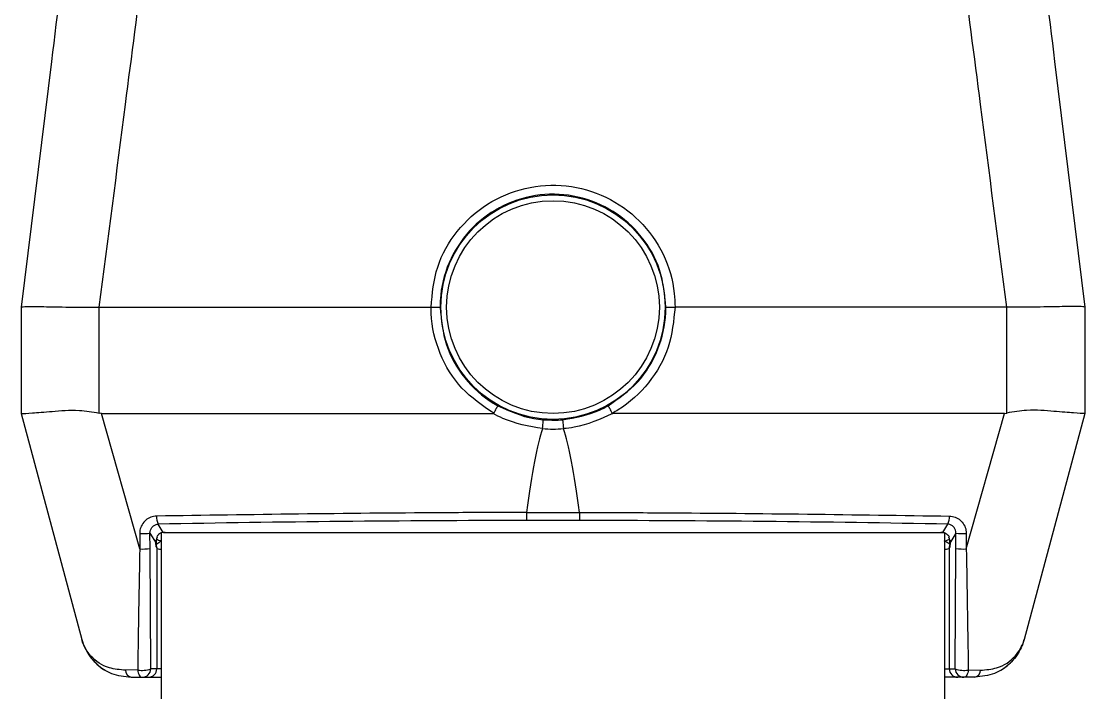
# Model space of a CAD drawing. Extents: x 12.3 to 108.7, y 1.1 to 80.4.
# Drawn here: x 101.944 to 103.194, y 36.283 to 37.072 of the extents above; entities that cross this region are included whole.
import ezdxf

# ---------------------------------------------------------------- set-up
doc = ezdxf.new("R2010")
doc.units = 0
doc.header["$MEASUREMENT"] = 0
doc.layers.add('OBJECT', color=7, linetype='CONTINUOUS')

msp = doc.modelspace()

# ---------------------------------------------------------------- linework, layer by layer
at = {"layer": 'OBJECT'}
for p, q in [((101.9791, 37.0248), (101.9437, 36.7362)), ((103.1583, 37.0248), (103.1937, 36.7362)), ((101.9437, 36.7362), (101.9437, 36.6112)), ((101.9437, 36.7362), (101.9437, 36.7362)), ((102.0352, 36.6117), (102.0352, 36.7362)), ((102.0352, 36.7362), (102.0354, 36.7362)), ((102.0354, 36.7362), (102.4253, 36.7362)), ((102.4253, 36.7362), (102.4253, 36.7362)), ((103.102, 36.7362), (102.7121, 36.7362)), ((102.7121, 36.7362), (102.7121, 36.7362)), ((103.1021, 36.7362), (103.102, 36.7362)), ((103.1021, 36.6117), (103.1021, 36.7362)), ((103.1937, 36.7362), (103.1937, 36.6112)), ((103.1937, 36.7362), (103.1937, 36.7362)), ((101.9437, 36.6112), (102.0148, 36.3457)), ((101.9437, 36.6112), (101.9437, 36.6112)), ((102.038, 36.6112), (102.0352, 36.6117)), ((102.0829, 36.452), (102.038, 36.6112)), ((102.038, 36.6112), (102.4984, 36.6112)), ((103.0994, 36.6112), (102.639, 36.6112)), ((103.0544, 36.452), (103.0994, 36.6112)), ((103.0994, 36.6112), (103.1021, 36.6117)), ((103.1937, 36.6112), (103.1225, 36.3457)), ((103.1937, 36.6112), (103.1937, 36.6112)), ((102.5565, 36.5934), (102.5565, 36.5934)), ((102.5809, 36.5934), (102.5809, 36.5934)), ((102.5376, 36.4948), (102.5376, 36.4949)), ((102.5376, 36.4948), (102.5998, 36.4948)), ((102.5998, 36.4948), (102.5998, 36.4949)), ((102.1106, 36.4713), (102.1047, 36.4812)), ((102.5997, 36.4854), (102.5376, 36.4854)), ((103.0268, 36.4713), (103.0327, 36.4812)), ((102.0829, 36.4701), (102.0829, 36.452)), ((102.0951, 36.4525), (102.095, 36.4707)), ((102.095, 36.4707), (102.1021, 36.4588)), ((102.1033, 36.4658), (102.1031, 36.4662)), ((102.1087, 35.5152), (102.1087, 36.471)), ((102.1107, 36.4713), (102.1106, 36.4713)), ((102.1129, 36.4713), (103.0245, 36.4713)), ((102.1129, 36.4713), (103.0245, 36.4713)), ((102.1129, 36.4713), (102.1129, 36.4713)), ((103.0245, 36.4713), (103.0245, 36.4713)), ((103.0267, 36.4713), (103.0268, 36.4713)), ((103.0287, 36.471), (103.0287, 35.5152)), ((103.0341, 36.4658), (103.0343, 36.4662)), ((103.0423, 36.4707), (103.0352, 36.4588)), ((103.0423, 36.4525), (103.0423, 36.4707)), ((103.0545, 36.4701), (103.0544, 36.452)), ((102.0959, 36.3112), (102.0951, 36.4525)), ((102.1021, 36.4588), (102.1021, 36.4564)), ((102.1022, 36.4545), (102.1029, 36.4532)), ((102.1029, 36.4532), (102.1029, 36.3112)), ((103.0352, 36.4545), (103.0344, 36.4532)), ((103.0344, 36.4532), (103.0344, 36.3112)), ((103.0352, 36.4588), (103.0352, 36.4564)), ((103.0415, 36.3112), (103.0423, 36.4525)), ((102.0806, 36.3098), (102.0664, 36.3095)), ((102.0728, 36.3012), (102.0859, 36.3012)), ((102.0859, 36.3012), (102.093, 36.3012)), ((102.093, 36.3012), (102.1086, 36.3012)), ((102.1029, 36.3112), (102.0959, 36.3112)), ((102.1087, 36.3112), (102.1029, 36.3112)), ((103.0287, 36.3112), (103.0344, 36.3112)), ((103.0444, 36.3012), (103.0288, 36.3012)), ((103.0344, 36.3112), (103.0415, 36.3112)), ((103.0515, 36.3012), (103.0444, 36.3012)), ((103.0646, 36.3012), (103.0515, 36.3012)), ((103.0568, 36.3098), (103.071, 36.3095))]:
    msp.add_line(p, q, dxfattribs=at)
at = {"layer": 'OBJECT', "flags": 128}
for points in [[(102.0806, 36.3098), (102.0808, 36.3081), (102.0812, 36.3064), (102.0817, 36.3049), (102.0824, 36.3037), (102.0831, 36.3026), (102.084, 36.3018), (102.0849, 36.3014), (102.0859, 36.3012)], [(103.0568, 36.3098), (103.0566, 36.3081), (103.0562, 36.3064), (103.0557, 36.3049), (103.055, 36.3037), (103.0542, 36.3026), (103.0534, 36.3018), (103.0525, 36.3014), (103.0515, 36.3012)]]:
    msp.add_lwpolyline(points, dxfattribs=at)
at = {"layer": 'OBJECT'}
for radius in [0.1319, 0.125]:
    msp.add_circle((102.5687, 36.7362), radius, dxfattribs=at)
for centre, radius, start, end in [((102.5687, 36.7358), 0.1429, 265.1062, 274.8938), ((102.1179, 36.489), 0.0153, 174.004, 210.7864), ((103.0195, 36.489), 0.0153, 329.2136, 5.996), ((102.0861, 36.5378), 0.0678, 267.3198, 277.6155), ((103.0513, 36.5378), 0.0678, 262.3845, 272.6802), ((102.0861, 36.5197), 0.0678, 267.3214, 277.6109), ((102.093, 36.4533), 0.00992, 359.7317, 23.3465), ((103.0444, 36.4533), 0.00992, 156.652, 180.2689), ((103.0513, 36.5197), 0.0678, 262.3891, 272.6786), ((102.0728, 36.3612), 0.06, 195, 198.0174), ((102.0728, 36.3612), 0.06, 221.5897, 239.3657), ((103.0646, 36.3612), 0.06, 300.6343, 318.5218), ((102.0745, 36.3092), 0.00813, 177.5734, 257.8042), ((102.0856, 36.3389), 0.0296, 260.2236, 290.3024), ((102.0859, 36.3112), 0.00999, 270.0391, 0.0389), ((102.093, 36.3112), 0.00999, 270.0391, 0.0389), ((103.0444, 36.3112), 0.00999, 179.9611, 269.9609), ((103.0518, 36.3389), 0.0296, 249.6976, 279.7764), ((103.0515, 36.3112), 0.00999, 179.9611, 269.9609), ((103.0629, 36.3092), 0.00813, 282.1956, 2.4267)]:
    msp.add_arc(centre, radius, start, end, dxfattribs=at)
for centre, major_axis, ratio, start_param, end_param in [((102.5687, 15.518), (0, 21.0932), 0.014063, 0.04112, 0.105082), ((102.5687, 15.518), (0, 21.0932), 0.014063, 6.178103, 6.242065), ((102.5687, 36.2909), (2.2237, 0), 0.08749, 1.584758, 1.780996), ((102.5687, 36.2909), (2.2237, 0), 0.08749, 1.360597, 1.556834), ((102.1084, 36.465), (0.004, 0.0117), 0.411517, 1.643899, 2.265463), ((102.1129, 36.4696), (0.02, 0), 0.087489, 1.570796, 1.683422), ((103.0245, 36.4696), (0.02, 0), 0.087489, 1.458171, 1.570796), ((103.029, 36.465), (-0.004, 0.0117), 0.411517, 4.017722, 4.639287), ((102.0897, 36.4421), (0.008, 0.0234), 0.411517, 5.505747, 5.879758), ((102.0996, 36.4421), (0.002, 0.016), 0.100662, 5.612594, 6.085295), ((102.1179, 36.4533), (0.015, 0), 0.145814, 3.193953, 4.049202), ((103.0195, 36.4533), (0.015, 0), 0.145814, 5.375576, 6.230825), ((103.0477, 36.4421), (-0.008, 0.0234), 0.411517, 0.403428, 0.777439), ((103.0378, 36.4421), (-0.002, 0.016), 0.100662, 0.19789, 0.670591)]:
    msp.add_ellipse(centre, major_axis=major_axis, ratio=ratio, start_param=start_param, end_param=end_param, dxfattribs=at)
for points, knots in [([(102.0664, 37.7313), (102.0656, 37.7256), (102.0621, 37.6972), (102.0474, 37.5778), (102.0189, 37.348), (101.9934, 37.1409), (101.9791, 37.0248)], [0, 0, 0, 0, 0.024148, 0.120739, 0.507104, 1, 1, 1, 1]), ([(103.071, 37.7313), (103.0717, 37.7256), (103.0753, 37.6972), (103.09, 37.5778), (103.1185, 37.348), (103.144, 37.1409), (103.1583, 37.0248)], [0, 0, 0, 0, 0.024148, 0.120739, 0.507104, 1, 1, 1, 1]), ([(102.0354, 36.7362), (102.0457, 36.8155), (102.0633, 36.9519), (102.0809, 37.0884), (102.0882, 37.1455)], [0, 0, 0, 0, 0.581449, 1, 1, 1, 1]), ([(103.102, 36.7362), (103.0917, 36.8155), (103.0741, 36.9519), (103.0565, 37.0884), (103.0491, 37.1455)], [0, 0, 0, 0, 0.581449, 1, 1, 1, 1]), ([(102.4253, 36.7362), (102.4268, 36.7522), (102.4299, 36.7842), (102.4543, 36.8269), (102.4903, 36.8595), (102.5355, 36.8784), (102.5846, 36.8813), (102.6319, 36.8679), (102.6721, 36.8395), (102.7004, 36.7995), (102.7112, 36.7629), (102.7119, 36.7416), (102.7121, 36.7362)], [0, 0, 0, 0, 0.106547, 0.213092, 0.319763, 0.426916, 0.534499, 0.642267, 0.749959, 0.857311, 0.964155, 1, 1, 1, 1]), ([(102.7014, 36.736), (102.7, 36.7509), (102.6971, 36.7807), (102.6743, 36.8205), (102.6407, 36.8507), (102.5986, 36.8681), (102.5533, 36.8706), (102.5097, 36.8579), (102.4727, 36.8315), (102.4467, 36.7944), (102.4368, 36.7605), (102.4361, 36.7408), (102.4359, 36.736)], [0, 0, 0, 0, 0.107261, 0.214528, 0.321699, 0.428911, 0.536129, 0.643313, 0.750516, 0.857741, 0.964919, 1, 1, 1, 1]), ([(101.9437, 36.7362), (101.9451, 36.7365), (101.9478, 36.737), (101.9686, 36.7369), (101.9983, 36.7361), (102.0232, 36.7362), (102.0352, 36.7362)], [0, 0, 0, 0, 0.253584, 0.507165, 0.760847, 1, 1, 1, 1]), ([(102.4253, 36.7362), (102.4264, 36.7362), (102.4287, 36.7362), (102.4318, 36.7362), (102.4342, 36.7361), (102.4355, 36.736), (102.4359, 36.736), (102.4359, 36.736), (102.4359, 36.736)], [0, 0, 0, 0, 0.208438, 0.416877, 0.625339, 0.83387, 0.967123, 1, 1, 1, 1]), ([(102.499, 36.6114), (102.4857, 36.6205), (102.4592, 36.6388), (102.4337, 36.6809), (102.4257, 36.7152), (102.4253, 36.7337), (102.4253, 36.7362)], [0, 0, 0, 0, 0.315107, 0.632944, 0.949791, 1, 1, 1, 1]), ([(102.4359, 36.736), (102.4374, 36.721), (102.4404, 36.6912), (102.4633, 36.6516), (102.4874, 36.6298), (102.5022, 36.6213), (102.504, 36.6202)], [0, 0, 0, 0, 0.31781, 0.635605, 0.953792, 1, 1, 1, 1]), ([(102.6334, 36.6202), (102.6457, 36.6288), (102.6703, 36.6459), (102.6938, 36.6852), (102.7011, 36.7169), (102.7014, 36.7339), (102.7014, 36.736)], [0, 0, 0, 0, 0.318292, 0.636578, 0.954855, 1, 1, 1, 1]), ([(102.7121, 36.7362), (102.7105, 36.7202), (102.7074, 36.6882), (102.6828, 36.6457), (102.6568, 36.622), (102.6407, 36.6127), (102.6384, 36.6114)], [0, 0, 0, 0, 0.315568, 0.631101, 0.947588, 1, 1, 1, 1]), ([(102.7014, 36.736), (102.7014, 36.736), (102.7015, 36.736), (102.7018, 36.736), (102.7032, 36.7361), (102.7056, 36.7362), (102.7087, 36.7362), (102.7109, 36.7362), (102.7121, 36.7362)], [0, 0, 0, 0, 0.032877, 0.16613, 0.374661, 0.583123, 0.791561, 1, 1, 1, 1]), ([(103.1937, 36.7362), (103.1923, 36.7365), (103.1896, 36.737), (103.1688, 36.7369), (103.1391, 36.7361), (103.1142, 36.7362), (103.1021, 36.7362)], [0, 0, 0, 0, 0.253584, 0.507165, 0.760847, 1, 1, 1, 1]), ([(101.9437, 36.6112), (101.9439, 36.6111), (101.9447, 36.6109), (101.9547, 36.6118), (101.9785, 36.6133), (102.0072, 36.6164), (102.0274, 36.613), (102.0352, 36.6117)], [0, 0, 0, 0, 0.097508, 0.351331, 0.599304, 0.843154, 1, 1, 1, 1]), ([(102.499, 36.6114), (102.4995, 36.6124), (102.5006, 36.6144), (102.5021, 36.617), (102.5033, 36.619), (102.5038, 36.6199), (102.504, 36.6202), (102.504, 36.6202), (102.504, 36.6202)], [0, 0, 0, 0, 0.214946, 0.429901, 0.64486, 0.859838, 0.951436, 1, 1, 1, 1]), ([(102.504, 36.6202), (102.5178, 36.614), (102.535, 36.6063), (102.5536, 36.6043), (102.5574, 36.6039)], [0, 0, 0, 0, 0.796377, 1, 1, 1, 1]), ([(102.58, 36.6039), (102.5948, 36.6064), (102.6135, 36.6097), (102.63, 36.6184), (102.6334, 36.6202)], [0, 0, 0, 0, 0.796376, 1, 1, 1, 1]), ([(102.6334, 36.6202), (102.6334, 36.6202), (102.6334, 36.6202), (102.6336, 36.6199), (102.6341, 36.619), (102.6353, 36.617), (102.6368, 36.6144), (102.6379, 36.6124), (102.6384, 36.6114)], [0, 0, 0, 0, 0.048564, 0.140162, 0.35514, 0.570099, 0.785054, 1, 1, 1, 1]), ([(103.1937, 36.6112), (103.1935, 36.6111), (103.1927, 36.6109), (103.1827, 36.6118), (103.1589, 36.6133), (103.1302, 36.6164), (103.11, 36.613), (103.1021, 36.6117)], [0, 0, 0, 0, 0.097508, 0.351331, 0.599304, 0.843154, 1, 1, 1, 1]), ([(102.4984, 36.6112), (102.4985, 36.6112), (102.4986, 36.6112), (102.4988, 36.6113), (102.4989, 36.6113), (102.4989, 36.6114), (102.499, 36.6114)], [0, 0, 0, 0, 0.344892, 0.691953, 0.859575, 1, 1, 1, 1]), ([(102.5565, 36.5934), (102.5404, 36.5962), (102.5201, 36.5997), (102.5021, 36.6092), (102.4984, 36.6112)], [0, 0, 0, 0, 0.79181, 1, 1, 1, 1]), ([(102.5565, 36.5934), (102.5566, 36.5945), (102.5568, 36.5968), (102.557, 36.5998), (102.5572, 36.6022), (102.5573, 36.6033), (102.5574, 36.6038), (102.5574, 36.6038), (102.5574, 36.6039)], [0, 0, 0, 0, 0.2099263, 0.419873, 0.6298206, 0.8397556, 0.8982405, 1, 1, 1, 1]), ([(102.5574, 36.6039), (102.5641, 36.6036), (102.5716, 36.6032), (102.5791, 36.6038), (102.58, 36.6039)], [0, 0, 0, 0, 0.886118, 1, 1, 1, 1]), ([(102.58, 36.6039), (102.58, 36.6038), (102.58, 36.6038), (102.58, 36.6033), (102.5801, 36.6022), (102.5803, 36.5998), (102.5806, 36.5968), (102.5808, 36.5945), (102.5809, 36.5934)], [0, 0, 0, 0, 0.101759, 0.160244, 0.370179, 0.580127, 0.790074, 1, 1, 1, 1]), ([(102.639, 36.6112), (102.6241, 36.6045), (102.6054, 36.596), (102.5851, 36.5938), (102.5809, 36.5934)], [0, 0, 0, 0, 0.791837, 1, 1, 1, 1]), ([(102.6384, 36.6114), (102.6384, 36.6114), (102.6385, 36.6113), (102.6386, 36.6112), (102.6388, 36.6112), (102.6389, 36.6112), (102.639, 36.6112)], [0, 0, 0, 0, 0.159915, 0.364058, 0.750589, 1, 1, 1, 1]), ([(102.1026, 36.4906), (102.1004, 36.4903), (102.0958, 36.4898), (102.0898, 36.4861), (102.0853, 36.4807), (102.0831, 36.475), (102.083, 36.4714), (102.0829, 36.4701)], [0, 0, 0, 0, 0.219061, 0.438018, 0.659212, 0.879994, 1, 1, 1, 1]), ([(102.5376, 36.4949), (102.5309, 36.4948), (102.4976, 36.4948), (102.3515, 36.4943), (102.2139, 36.4923), (102.1026, 36.4906)], [0, 0, 0, 0, 0.045653, 0.228293, 1, 1, 1, 1]), ([(102.5376, 36.4948), (102.5376, 36.4937), (102.5376, 36.4915), (102.5376, 36.4886), (102.5376, 36.4865), (102.5376, 36.4856), (102.5376, 36.4855), (102.5376, 36.4854)], [0, 0, 0, 0, 0.235907, 0.47183, 0.707754, 0.925416, 1, 1, 1, 1]), ([(102.5998, 36.4948), (102.5998, 36.4937), (102.5998, 36.4915), (102.5998, 36.4886), (102.5998, 36.4865), (102.5998, 36.4856), (102.5997, 36.4855), (102.5997, 36.4854)], [0, 0, 0, 0, 0.235907, 0.47183, 0.707754, 0.925416, 1, 1, 1, 1]), ([(102.5998, 36.4949), (102.6065, 36.4948), (102.6398, 36.4948), (102.7858, 36.4943), (102.9235, 36.4923), (103.0348, 36.4906)], [0, 0, 0, 0, 0.045653, 0.228294, 1, 1, 1, 1]), ([(103.0348, 36.4906), (103.037, 36.4903), (103.0416, 36.4898), (103.0476, 36.4861), (103.0521, 36.4807), (103.0542, 36.475), (103.0544, 36.4714), (103.0545, 36.4701)], [0, 0, 0, 0, 0.219061, 0.438018, 0.659212, 0.879994, 1, 1, 1, 1]), ([(102.095, 36.4707), (102.0951, 36.4719), (102.0954, 36.4743), (102.0971, 36.4774), (102.0998, 36.4798), (102.1025, 36.481), (102.1042, 36.4811), (102.1047, 36.4812)], [0, 0, 0, 0, 0.218996, 0.437496, 0.669167, 0.907193, 1, 1, 1, 1]), ([(103.0423, 36.4707), (103.0422, 36.4719), (103.042, 36.4743), (103.0403, 36.4774), (103.0376, 36.4798), (103.0349, 36.481), (103.0332, 36.4811), (103.0327, 36.4812)], [0, 0, 0, 0, 0.218996, 0.437496, 0.669167, 0.907193, 1, 1, 1, 1]), ([(102.1083, 36.4615), (102.1077, 36.4615), (102.106, 36.4615), (102.1041, 36.4624), (102.1031, 36.4632), (102.1028, 36.4635)], [0, 0, 0, 0, 0.2990257, 0.8216467, 1, 1, 1, 1]), ([(102.1106, 36.4713), (102.11, 36.4713), (102.1088, 36.4712), (102.1067, 36.4704), (102.1045, 36.4687), (102.1036, 36.4672), (102.1031, 36.4662)], [0, 0, 0, 0, 0.1164621, 0.2694493, 0.5426934, 1, 1, 1, 1]), ([(102.1107, 36.4713), (102.1109, 36.4713), (102.1116, 36.4713), (102.1123, 36.4713), (102.1129, 36.4713)], [0, 0, 0, 0, 0.250031, 1, 1, 1, 1]), ([(103.0245, 36.4713), (103.0247, 36.4713), (103.0254, 36.4713), (103.0261, 36.4713), (103.0267, 36.4713)], [0, 0, 0, 0, 0.250067, 1, 1, 1, 1]), ([(103.0268, 36.4713), (103.0273, 36.4713), (103.0286, 36.4712), (103.0306, 36.4704), (103.0329, 36.4687), (103.0338, 36.4672), (103.0343, 36.4662)], [0, 0, 0, 0, 0.1164621, 0.2694493, 0.5426934, 1, 1, 1, 1]), ([(103.0345, 36.4635), (103.0339, 36.463), (103.0323, 36.4619), (103.03, 36.4611), (103.0286, 36.4614), (103.0284, 36.4614)], [0, 0, 0, 0, 0.371604, 0.90116, 1, 1, 1, 1]), ([(102.0829, 36.452), (102.0828, 36.4453), (102.0822, 36.4121), (102.0813, 36.3645), (102.0808, 36.324), (102.0806, 36.3098)], [0, 0, 0, 0, 0.139682, 0.698662, 1, 1, 1, 1]), ([(102.1019, 36.4577), (102.1021, 36.4578), (102.1027, 36.458), (102.1058, 36.4596), (102.1079, 36.4614), (102.1086, 36.4613), (102.1087, 36.4613)], [0, 0, 0, 0, 0.276384, 0.561762, 0.909296, 1, 1, 1, 1]), ([(102.1021, 36.4564), (102.1021, 36.4561), (102.1021, 36.4555), (102.1022, 36.4549), (102.1022, 36.4546), (102.1022, 36.4545), (102.1022, 36.4545)], [0, 0, 0, 0, 0.441012, 0.8221078, 0.9393899, 1, 1, 1, 1]), ([(103.0355, 36.4577), (103.0353, 36.4578), (103.0347, 36.458), (103.0316, 36.4596), (103.0294, 36.4614), (103.0288, 36.4613), (103.0287, 36.4613)], [0, 0, 0, 0, 0.276384, 0.561762, 0.909296, 1, 1, 1, 1]), ([(103.0352, 36.4564), (103.0352, 36.4561), (103.0352, 36.4555), (103.0352, 36.4549), (103.0352, 36.4546), (103.0352, 36.4545), (103.0352, 36.4545)], [0, 0, 0, 0, 0.4410121, 0.8221078, 0.9393899, 1, 1, 1, 1]), ([(103.0544, 36.452), (103.0546, 36.4453), (103.0552, 36.4121), (103.056, 36.3645), (103.0566, 36.324), (103.0568, 36.3098)], [0, 0, 0, 0, 0.139682, 0.698662, 1, 1, 1, 1]), ([(102.0664, 36.3095), (102.0597, 36.3101), (102.0427, 36.3116), (102.0247, 36.3248), (102.0171, 36.3379), (102.015, 36.345), (102.0149, 36.3456), (102.0148, 36.3457)], [0, 0, 0, 0, 0.244744, 0.626729, 0.967927, 0.996144, 1, 1, 1, 1]), ([(102.0148, 36.3457), (102.0149, 36.3456), (102.0151, 36.3448), (102.0158, 36.3422), (102.0189, 36.3337), (102.0279, 36.3194), (102.0464, 36.3045), (102.0648, 36.3022), (102.0728, 36.3012)], [0, 0, 0, 0, 0.003661, 0.034965, 0.112489, 0.381452, 0.732443, 1, 1, 1, 1]), ([(103.1225, 36.3457), (103.1225, 36.3456), (103.1223, 36.3448), (103.1215, 36.3422), (103.1185, 36.3337), (103.1094, 36.3194), (103.091, 36.3045), (103.0725, 36.3022), (103.0646, 36.3012)], [0, 0, 0, 0, 0.003661, 0.034965, 0.112489, 0.381452, 0.732443, 1, 1, 1, 1]), ([(103.071, 36.3095), (103.0777, 36.3101), (103.0947, 36.3116), (103.1127, 36.3248), (103.1203, 36.3379), (103.1224, 36.345), (103.1225, 36.3456), (103.1225, 36.3457)], [0, 0, 0, 0, 0.244744, 0.626729, 0.967927, 0.996144, 1, 1, 1, 1])]:
    msp.add_open_spline(points, degree=3, knots=knots, dxfattribs=at)

doc.saveas('drawing.dxf')
